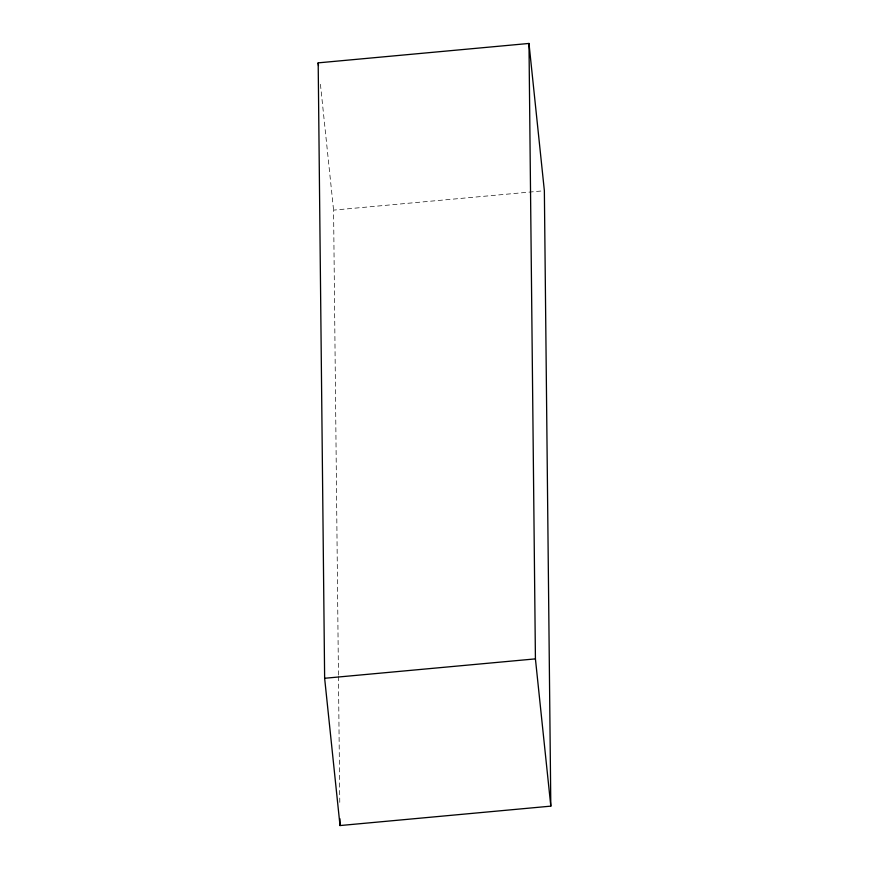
<?xml version="1.0" encoding="UTF-8"?>
<svg xmlns="http://www.w3.org/2000/svg" width="869" height="869" viewBox="0 0 869 869"><rect width="100%" height="100%" fill="white"/><g stroke="black" fill="none" stroke-linecap="round" stroke-linejoin="round"><path stroke-width="0.65" stroke-dasharray="4.34 3.26" d="M338.443 675.083L333.577 210.124L543.016 190.843M320.433 84.282L333.577 210.124M338.465 676.44L339.779 802.511"/><path stroke-width="1.3" d="M318.184 62.861L528.982 43.45L544.363 190.724L550.816 806.139L340.018 825.55L324.637 678.276L318.184 62.861L318.467 65.533M324.637 678.276L535.423 658.876L528.982 43.45M535.423 658.876L550.816 806.139M339.953 818.772L340.018 825.55"/></g></svg>
